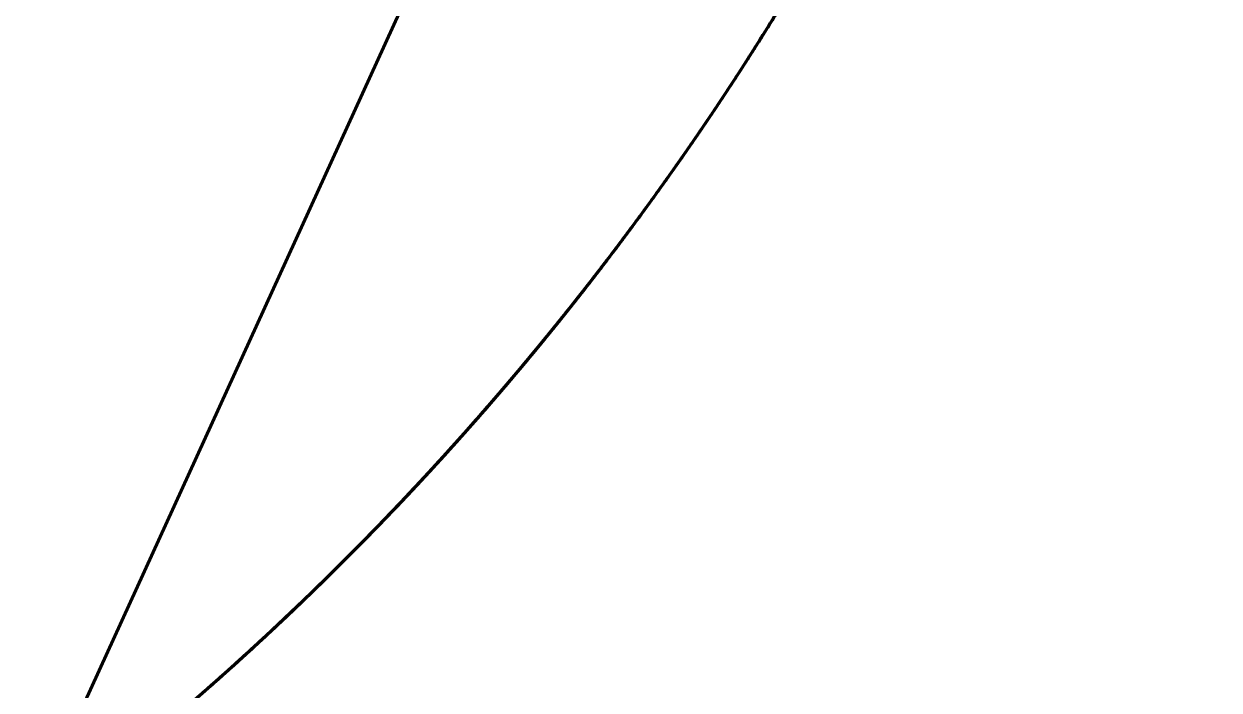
# Model space of a CAD drawing. Header units: millimetres. Extents: x 0 to 840, y 0 to 594.
# Drawn here: x 143.337 to 146.765, y 103.034 to 104.946 of the extents above; entities that cross this region are included whole.
import ezdxf

# ---------------------------------------------------------------- set-up
doc = ezdxf.new("R2010")
doc.units = ezdxf.units.MM
doc.linetypes.add('K5LT_BASIC', pattern=[0])
doc.layers.add('Системный слой', color=7, linetype='Continuous')

msp = doc.modelspace()

# ---------------------------------------------------------------- linework, layer by layer
at = {"layer": 'Системный слой', "color": 5, "linetype": 'K5LT_BASIC', "lineweight": 60, "true_color": 0x0000ff}
for p, q in [((143.37543, 102.70265), (146.69476, 109.98153)), ((145.42507, 104.86465), (145.43621, 104.88222)), ((145.34099, 104.73509), (145.34749, 104.74492)), ((145.21594, 104.55138), (145.2297, 104.5711)), ((145.04365, 104.31399), (145.05553, 104.32982)), ((144.84112, 104.05526), (144.87104, 104.09222)), ((144.84112, 104.05526), (144.86868, 104.08929)), ((144.69367, 103.87908), (144.71661, 103.90586)), ((144.61816, 103.79246), (144.63373, 103.81012)), ((144.21987, 103.37139), (144.23172, 103.38312)), ((143.93228, 103.10014), (143.95012, 103.11625))]:
    msp.add_line(p, q, dxfattribs=at)
for points, knots in [([(140.34278, 101.17395), (140.51167, 101.21743), (140.93558, 101.3405), (141.59892, 101.59017), (142.31917, 101.94127), (143.00344, 102.35817), (143.64574, 102.8372), (144.24046, 103.37418), (144.78237, 103.9644), (145.26675, 104.60269), (145.68933, 105.28346), (146.04643, 106.00075), (146.33492, 106.74828), (146.55227, 107.51951), (146.69657, 108.30768), (146.76657, 109.10588), (146.76165, 109.90713), (146.68185, 110.70442), (146.52787, 111.49075), (146.30107, 112.25925), (146.06477, 112.84983), (145.90599, 113.18254), (145.86051, 113.27363)], [0.989074842, 0.989074842, 0.989074842, 0.989074842, 0.989178867, 0.9893380013, 0.9894971356, 0.9896562699, 0.9898154042, 0.9899745385, 0.9901336728, 0.9902928071, 0.9904519414, 0.9906110757, 0.9907702101, 0.9909293444, 0.9910884787, 0.991247613, 0.9914067473, 0.9915658816, 0.9917250159, 0.9918841502, 0.9920432845, 0.9921040088, 0.9921040088, 0.9921040088, 0.9921040088]), ([(142.98014, 102.35755), (143.03821, 102.39657), (143.3154, 102.58783), (143.79159, 102.95974), (144.37421, 103.50981), (144.90286, 104.11194), (145.37292, 104.76084), (145.78026, 105.45085), (146.12131, 106.1759), (146.35857, 106.83391), (146.47393, 107.25031), (146.51339, 107.41064)], [0.9682905469, 0.9682905469, 0.9682905469, 0.9682905469, 0.9683322724, 0.9684914067, 0.9686505411, 0.9688096754, 0.9689688097, 0.969127944, 0.9692870783, 0.9694462126, 0.969544695, 0.969544695, 0.969544695, 0.969544695]), ([(145.46296, 104.92476), (145.50287, 104.98866), (145.68028, 105.28124), (145.9645, 105.82052), (146.22834, 106.45978), (146.36057, 106.86282), (146.40545, 107.01349)], [0.56313138499, 0.56313138499, 0.56313138499, 0.56313138499, 0.56317632081, 0.56333545512, 0.56349458943, 0.56358836231, 0.56358836231, 0.56358836231, 0.56358836231]), ([(144.91537, 104.14776), (144.94732, 104.18812), (145.14258, 104.43946), (145.47555, 104.92132), (145.7734, 105.45252), (145.92232, 105.75993), (145.95403, 105.82763)], [0.94745497711, 0.94745497711, 0.94745497711, 0.94745497711, 0.94748567791, 0.94764481222, 0.94780394653, 0.94784853434, 0.94784853434, 0.94784853434, 0.94784853434]), ([(145.29676, 104.66893), (145.38986, 104.80679), (145.52417, 105.01875), (145.64898, 105.23634), (145.68992, 105.31023)], [0.92622159481, 0.92622159481, 0.92622159481, 0.92622159481, 0.92632081477, 0.92637119959, 0.92637119959, 0.92637119959, 0.92637119959]), ([(145.40348, 104.83089), (145.44133, 104.88977), (145.51841, 105.01298), (145.59232, 105.13813), (145.62977, 105.2035)], [0.936941064634, 0.936941064634, 0.936941064634, 0.936941064634, 0.936982813495, 0.937027749268, 0.937027749268, 0.937027749268, 0.937027749268]), ([(145.44394, 104.89444), (145.46084, 104.92126), (145.52297, 105.02104), (145.58304, 105.1221), (145.62579, 105.19655)], [0.851508780355, 0.851508780355, 0.851508780355, 0.851508780355, 0.85152768937, 0.851578893102, 0.851578893102, 0.851578893102, 0.851578893102]), ([(145.4587, 104.91795), (145.49726, 104.97955), (145.55012, 105.06645), (145.60141, 105.15427), (145.61592, 105.17941)], [0.744705222439, 0.744705222439, 0.744705222439, 0.744705222439, 0.744748567791, 0.744765882725, 0.744765882725, 0.744765882725, 0.744765882725]), ([(144.24606, 103.39737), (144.30863, 103.45972), (144.55632, 103.71429), (144.96187, 104.1867), (145.33457, 104.71344), (145.53189, 105.03564), (145.58798, 105.13137)], [0.95793585171, 0.95793585171, 0.95793585171, 0.95793585171, 0.95798854233, 0.95814767664, 0.95830681095, 0.95837299204, 0.95837299204, 0.95837299204, 0.95837299204]), ([(145.04572, 104.31674), (145.17687, 104.49122), (145.35405, 104.74674), (145.51693, 105.01138), (145.5641, 105.09088)], [0.32800475232, 0.32800475232, 0.32800475232, 0.32800475232, 0.32813494589, 0.3281900799, 0.3281900799, 0.3281900799, 0.3281900799]), ([(145.34749, 104.74492), (145.3729, 104.78343), (145.44973, 104.90194), (145.52361, 105.02233), (145.572, 105.10421)], [0.776707050126, 0.776707050126, 0.776707050126, 0.776707050126, 0.776734563972, 0.776791291425, 0.776791291425, 0.776791291425, 0.776791291425]), ([(145.43873, 104.8862), (145.45607, 104.91364), (145.50258, 104.98816), (145.54794, 105.0634), (145.57607, 105.11111)], [0.40290871207, 0.40290871207, 0.40290871207, 0.40290871207, 0.402928071292, 0.402961109236, 0.402961109236, 0.402961109236, 0.402961109236]), ([(142.3202, 101.95609), (142.34566, 101.97004), (142.60436, 102.11353), (143.08207, 102.41192), (143.71901, 102.89806), (144.30771, 103.44162), (144.84303, 104.03783), (145.23454, 104.56585), (145.44483, 104.89419), (145.50892, 104.99919)], [0.97881781994, 0.97881781994, 0.97881781994, 0.97881781994, 0.97883513686, 0.97899427116, 0.97915340547, 0.97931253978, 0.97947167409, 0.9796308084, 0.97970418509, 0.97970418509, 0.97970418509, 0.97970418509]), ([(144.91015, 104.14117), (144.92927, 104.16527), (145.11291, 104.39941), (145.31388, 104.68519), (145.48213, 104.9553), (145.50892, 104.99919)], [0.1463852157, 0.1463852157, 0.1463852157, 0.1463852157, 0.14640356461, 0.14656269892, 0.14659337068, 0.14659337068, 0.14659337068, 0.14659337068]), ([(144.91015, 104.14117), (145.01293, 104.27077), (145.22185, 104.55049), (145.41327, 104.84251), (145.50892, 104.99919)], [0.37068428113, 0.37068428113, 0.37068428113, 0.37068428113, 0.3707829408, 0.37089243608, 0.37089243608, 0.37089243608, 0.37089243608]), ([(144.91015, 104.14117), (145.0769, 104.35143), (145.28087, 104.63507), (145.46691, 104.93037), (145.50892, 104.99919)], [0.60566425442, 0.60566425442, 0.60566425442, 0.60566425442, 0.60582431572, 0.6058724094, 0.6058724094, 0.6058724094, 0.6058724094]), ([(144.96433, 104.21021), (144.97662, 104.22603), (145.15174, 104.4532), (145.33416, 104.71621), (145.49178, 104.97111), (145.50892, 104.99919)], [0.05027449352, 0.05027449352, 0.05027449352, 0.05027449352, 0.05028644176, 0.05044557607, 0.05046519978, 0.05046519978, 0.05046519978, 0.05046519978]), ([(145.04847, 104.3204), (145.08814, 104.37324), (145.24983, 104.59387), (145.40084, 104.82214), (145.50892, 104.99919)], [0.64843289884, 0.64843289884, 0.64843289884, 0.64843289884, 0.64847231063, 0.64859604089, 0.64859604089, 0.64859604089, 0.64859604089]), ([(145.32564, 104.71197), (145.35122, 104.75036), (145.41345, 104.84538), (145.47378, 104.94162), (145.50892, 104.99919)], [0.691251926004, 0.691251926004, 0.691251926004, 0.691251926004, 0.691279439847, 0.691319672417, 0.691319672417, 0.691319672417, 0.691319672417]), ([(144.81608, 104.02466), (144.94784, 104.18495), (145.18109, 104.49074), (145.39316, 104.8115), (145.48607, 104.96198)], [0.10363181043, 0.10363181043, 0.10363181043, 0.10363181043, 0.1037555697, 0.10386105718, 0.10386105718, 0.10386105718, 0.10386105718]), ([(144.91015, 104.14117), (144.91776, 104.15076), (145.09068, 104.36976), (145.2848, 104.64201), (145.45652, 104.91413), (145.48541, 104.9609)], [0.2425133866, 0.2425133866, 0.2425133866, 0.2425133866, 0.24252068746, 0.24267982177, 0.2427126063, 0.2427126063, 0.2427126063, 0.2427126063]), ([(145.25221, 104.60361), (145.29424, 104.66462), (145.36977, 104.77738), (145.4426, 104.89191), (145.4751, 104.94426)], [0.157180505407, 0.157180505407, 0.157180505407, 0.157180505407, 0.157224697645, 0.157261452903, 0.157261452903, 0.157261452903, 0.157261452903]), ([(145.34099, 104.73509), (145.3643, 104.7703), (145.41524, 104.84851), (145.46489, 104.92756), (145.49169, 104.97109)], [0.50968200899, 0.50968200899, 0.50968200899, 0.50968200899, 0.509707192871, 0.509737682915, 0.509737682915, 0.509737682915, 0.509737682915]), ([(144.7984, 104.00323), (144.92477, 104.15595), (145.1595, 104.46058), (145.37314, 104.78032), (145.47144, 104.93837)], [0.1997544573, 0.1997544573, 0.1997544573, 0.1997544573, 0.19987269255, 0.19998370406, 0.19998370406, 0.19998370406, 0.19998370406]), ([(144.91015, 104.14117), (145.00143, 104.25626), (145.18974, 104.50669), (145.36402, 104.76712), (145.45247, 104.90801)], [0.46681245202, 0.46681245202, 0.46681245202, 0.46681245202, 0.46690006365, 0.46699928422, 0.46699928422, 0.46699928422, 0.46699928422]), ([(145.20365, 104.53387), (145.25644, 104.60889), (145.33676, 104.72703), (145.41408, 104.84714), (145.44137, 104.89036)], [0.520314478305, 0.520314478305, 0.520314478305, 0.520314478305, 0.520369191598, 0.520399678454, 0.520399678454, 0.520399678454, 0.520399678454]), ([(145.28616, 104.65327), (145.3223, 104.70653), (145.37853, 104.79145), (145.43324, 104.87736), (145.45316, 104.9091)], [0.872813294544, 0.872813294544, 0.872813294544, 0.872813294544, 0.872851686824, 0.872874039962, 0.872874039962, 0.872874039962, 0.872874039962]), ([(145.28616, 104.65327), (145.3135, 104.69356), (145.36538, 104.77144), (145.41597, 104.85017), (145.43994, 104.88811)], [0.338767900687, 0.338767900687, 0.338767900687, 0.338767900687, 0.338796944622, 0.338823714575, 0.338823714575, 0.338823714575, 0.338823714575]), ([(144.98932, 104.24255), (145.02058, 104.28321), (145.17239, 104.48437), (145.31523, 104.69216), (145.42304, 104.86146)], [0.12504897344, 0.12504897344, 0.12504897344, 0.12504897344, 0.12507956716, 0.12519928171, 0.12519928171, 0.12519928171, 0.12519928171]), ([(145.25983, 104.61469), (145.27967, 104.64359), (145.3312, 104.71965), (145.3815, 104.79653), (145.41213, 104.84438)], [0.798037653139, 0.798037653139, 0.798037653139, 0.798037653139, 0.798058561426, 0.798092449182, 0.798092449182, 0.798092449182, 0.798092449182]), ([(145.207, 104.53862), (145.23282, 104.57537), (145.29743, 104.66888), (145.36016, 104.76367), (145.39741, 104.82146)], [0.445549278867, 0.445549278867, 0.445549278867, 0.445549278867, 0.4455760662, 0.445617072707, 0.445617072707, 0.445617072707, 0.445617072707]), ([(145.22512, 104.56452), (145.2462, 104.59476), (145.30675, 104.68282), (145.36563, 104.77201), (145.40348, 104.83089)], [0.894153694568, 0.894153694568, 0.894153694568, 0.894153694568, 0.894175684278, 0.894217433145, 0.894217433145, 0.894217433145, 0.894217433145]), ([(144.91015, 104.14117), (145.02599, 104.28724), (145.18661, 104.50395), (145.33673, 104.72792), (145.38202, 104.79768)], [0.72315424108, 0.72315424108, 0.72315424108, 0.72315424108, 0.72326543603, 0.72331504611, 0.72331504611, 0.72331504611, 0.72331504611]), ([(144.91015, 104.14117), (145.01448, 104.27272), (145.17024, 104.48146), (145.31626, 104.69704), (145.36685, 104.7744)], [0.81928241197, 0.81928241197, 0.81928241197, 0.81928241197, 0.81938255888, 0.81943769292, 0.81943769292, 0.81943769292, 0.81943769292]), ([(144.93522, 104.17293), (145.06162, 104.33387), (145.20796, 104.53463), (145.34533, 104.74144), (145.36919, 104.77797)], [0.71248137773, 0.71248137773, 0.71248137773, 0.71248137773, 0.7126034373, 0.71262946231, 0.71262946231, 0.71262946231, 0.71262946231]), ([(144.98932, 104.24255), (145.02688, 104.2914), (145.16313, 104.47263), (145.29211, 104.65921), (145.38202, 104.79768)], [0.84066980121, 0.84066980121, 0.84066980121, 0.84066980121, 0.84070655633, 0.84080503269, 0.84080503269, 0.84080503269, 0.84080503269]), ([(145.02105, 104.28409), (145.03658, 104.30453), (145.16238, 104.47181), (145.28202, 104.64367), (145.38202, 104.79768)], [0.93680836522, 0.93680836522, 0.93680836522, 0.93680836522, 0.93682367919, 0.93693320364, 0.93693320364, 0.93693320364, 0.93693320364]), ([(145.09121, 104.37783), (145.13827, 104.4416), (145.22521, 104.56294), (145.30894, 104.6865), (145.34749, 104.74492)], [0.456190790466, 0.456190790466, 0.456190790466, 0.456190790466, 0.456238064927, 0.456279813795, 0.456279813795, 0.456279813795, 0.456279813795]), ([(144.91015, 104.14117), (144.94897, 104.19011), (145.09898, 104.38357), (145.2406, 104.58339), (145.34122, 104.73544)], [0.13570430782, 0.13570430782, 0.13570430782, 0.13570430782, 0.13574156588, 0.13585031685, 0.13585031685, 0.13585031685, 0.13585031685]), ([(144.91015, 104.14117), (145.04746, 104.31431), (145.19106, 104.51053), (145.32605, 104.71254), (145.3382, 104.73087)], [0.08229976845, 0.08229976845, 0.08229976845, 0.08229976845, 0.08243157225, 0.08244468817, 0.08244468817, 0.08244468817, 0.08244468817]), ([(145.20548, 104.53647), (145.21973, 104.55673), (145.26484, 104.62149), (145.30905, 104.68688), (145.33896, 104.73202)], [0.093078795419, 0.093078795419, 0.093078795419, 0.093078795419, 0.093093570974, 0.093125870377, 0.093125870377, 0.093125870377, 0.093125870377]), ([(145.12846, 104.4287), (145.16416, 104.47784), (145.2278, 104.56744), (145.28971, 104.65825), (145.31705, 104.69911)], [0.904801458171, 0.904801458171, 0.904801458171, 0.904801458171, 0.904837683004, 0.904867007066, 0.904867007066, 0.904867007066, 0.904867007066]), ([(143.93228, 103.10014), (144.00097, 103.16199), (144.26403, 103.40669), (144.69511, 103.8616), (145.05329, 104.31847), (145.23265, 104.57512), (145.25887, 104.61329)], [0.91512627913, 0.91512627913, 0.91512627913, 0.91512627913, 0.91518141311, 0.91534054742, 0.91549968173, 0.91552730188, 0.91552730188, 0.91552730188, 0.91552730188]), ([(144.83098, 104.04284), (144.96726, 104.20956), (145.11346, 104.40288), (145.25123, 104.60211), (145.26641, 104.6243)], [0.63768187843, 0.63768187843, 0.63768187843, 0.63768187843, 0.6378103119, 0.63782634992, 0.63782634992, 0.63782634992, 0.63782634992]), ([(144.91015, 104.14117), (144.92108, 104.15495), (145.04551, 104.31284), (145.16435, 104.47511), (145.26793, 104.62651)], [0.06093795268, 0.06093795268, 0.06093795268, 0.06093795268, 0.06094844048, 0.06105785852, 0.06105785852, 0.06105785852, 0.06105785852]), ([(144.96907, 104.21632), (145.02166, 104.28417), (145.11773, 104.41206), (145.21018, 104.54259), (145.25221, 104.60361)], [0.926110477023, 0.926110477023, 0.926110477023, 0.926110477023, 0.926161680458, 0.926205872583, 0.926205872583, 0.926205872583, 0.926205872583]), ([(145.01981, 104.28245), (145.05019, 104.32245), (145.1342, 104.43509), (145.21541, 104.54979), (145.26641, 104.6243)], [0.659104352141, 0.659104352141, 0.659104352141, 0.659104352141, 0.659134309357, 0.659188165677, 0.659188165677, 0.659188165677, 0.659188165677]), ([(145.04622, 104.31741), (145.07725, 104.3587), (145.15252, 104.46076), (145.22549, 104.56448), (145.26793, 104.62651)], [0.114386761323, 0.114386761323, 0.114386761323, 0.114386761323, 0.114417568428, 0.114462397973, 0.114462397973, 0.114462397973, 0.114462397973]), ([(145.03658, 104.3046), (145.06447, 104.34157), (145.13694, 104.43927), (145.20732, 104.5385), (145.25008, 104.60053)], [0.4775344422, 0.4775344422, 0.4775344422, 0.4775344422, 0.477562062381, 0.477606998231, 0.477606998231, 0.477606998231, 0.477606998231]), ([(144.91015, 104.14117), (144.95871, 104.20239), (145.06211, 104.3365), (145.16148, 104.47363), (145.2138, 104.54832)], [0.66974970168, 0.66974970168, 0.66974970168, 0.66974970168, 0.66979630808, 0.66985069843, 0.66985069843, 0.66985069843, 0.66985069843]), ([(144.91015, 104.14117), (144.95052, 104.19207), (145.05182, 104.32284), (145.1493, 104.4565), (145.20705, 104.53869)], [0.584302438658, 0.584302438658, 0.584302438658, 0.584302438658, 0.584341183959, 0.584401098306, 0.584401098306, 0.584401098306, 0.584401098306]), ([(144.91015, 104.14117), (144.96535, 104.21077), (145.05722, 104.33039), (145.14588, 104.45239), (145.18178, 104.50292)], [0.306598833854, 0.306598833854, 0.306598833854, 0.306598833854, 0.306651814131, 0.306688786033, 0.306688786033, 0.306688786033, 0.306688786033]), ([(145.0295, 104.29522), (145.05507, 104.32903), (145.10636, 104.39787), (145.1566, 104.46748), (145.18177, 104.50291)], [0.2105094082, 0.2105094082, 0.2105094082, 0.2105094082, 0.21053469128, 0.21056061175, 0.21056061175, 0.21056061175, 0.21056061175]), ([(143.95912, 103.12441), (144.15943, 103.30632), (144.5401, 103.68649), (144.92796, 104.15474), (145.12711, 104.42636), (145.16779, 104.4833)], [0.85104802655, 0.85104802655, 0.85104802655, 0.85104802655, 0.85120942075, 0.85136855506, 0.85141029627, 0.85141029627, 0.85141029627, 0.85141029627]), ([(144.85602, 104.07362), (144.88345, 104.1075), (144.99211, 104.24381), (145.09657, 104.38341), (145.17247, 104.48985)], [0.69109430649, 0.69109430649, 0.69109430649, 0.69109430649, 0.69112030554, 0.69119827942, 0.69119827942, 0.69119827942, 0.69119827942]), ([(144.91015, 104.14117), (144.94233, 104.18174), (145.03149, 104.29628), (145.11771, 104.41307), (145.17193, 104.48908)], [0.498855175642, 0.498855175642, 0.498855175642, 0.498855175642, 0.498886059835, 0.498941750679, 0.498941750679, 0.498941750679, 0.498941750679]), ([(144.91015, 104.14117), (144.93901, 104.17755), (145.02442, 104.28706), (145.10713, 104.39863), (145.16098, 104.47377)], [0.680430609554, 0.680430609554, 0.680430609554, 0.680430609554, 0.680458306811, 0.680513440813, 0.680513440813, 0.680513440813, 0.680513440813]), ([(144.96448, 104.2104), (144.99616, 104.2512), (145.06827, 104.34583), (145.1384, 104.44196), (145.17743, 104.49681)], [0.039593632205, 0.039593632205, 0.039593632205, 0.039593632205, 0.03962444303, 0.03966459842, 0.03966459842, 0.03966459842, 0.03966459842]), ([(145.01269, 104.27309), (145.04075, 104.30993), (145.08971, 104.37529), (145.13771, 104.44134), (145.15832, 104.47006)], [0.392079316749, 0.392079316749, 0.392079316749, 0.392079316749, 0.392106938256, 0.392128021416, 0.392128021416, 0.392128021416, 0.392128021416]), ([(145.04141, 104.311), (145.07087, 104.35013), (145.11463, 104.4093), (145.15763, 104.46904), (145.17193, 104.48908)], [0.29596060178, 0.29596060178, 0.29596060178, 0.29596060178, 0.295989815404, 0.296004501011, 0.296004501011, 0.296004501011, 0.296004501011]), ([(144.3357, 103.48803), (144.39353, 103.5474), (144.63389, 103.80143), (144.89744, 104.11663), (145.09277, 104.37957), (145.12846, 104.4287)], [0.76570485872, 0.76570485872, 0.76570485872, 0.76570485872, 0.76575429663, 0.76591343094, 0.76594965579, 0.76594965579, 0.76594965579, 0.76594965579]), ([(144.7218, 103.91196), (144.804, 104.00852), (144.9424, 104.17863), (145.07413, 104.35392), (145.12846, 104.4287)], [0.77649979302, 0.77649979302, 0.77649979302, 0.77649979302, 0.77657542966, 0.77663056366, 0.77663056366, 0.77663056366, 0.77663056366]), ([(144.95464, 104.19775), (144.96362, 104.20927), (145.01546, 104.27613), (145.0663, 104.34376), (145.10768, 104.40022)], [0.413422222487, 0.413422222487, 0.413422222487, 0.413422222487, 0.41343093571, 0.413472684577, 0.413472684577, 0.413472684577, 0.413472684577]), ([(143.95912, 103.12441), (144.08903, 103.24238), (144.40729, 103.54979), (144.73523, 103.91985), (144.93281, 104.1696), (144.96448, 104.2104)], [0.88309075019, 0.88309075019, 0.88309075019, 0.88309075019, 0.88319541693, 0.88335455124, 0.88338535452, 0.88338535452, 0.88338535452, 0.88338535452]), ([(144.77397, 103.97384), (144.82609, 104.03625), (144.89273, 104.11841), (144.95784, 104.20179), (144.97282, 104.22115)], [0.872644055325, 0.872644055325, 0.872644055325, 0.872644055325, 0.872692552514, 0.872707152634, 0.872707152634, 0.872707152634, 0.872707152634]), ([(143.6716, 102.87476), (143.78233, 102.96667), (144.09175, 103.23694), (144.50853, 103.6576), (144.79779, 103.9995), (144.91015, 104.14117)], [0.9364195769, 0.9364195769, 0.9364195769, 0.9364195769, 0.93650541057, 0.93666454488, 0.93677239861, 0.93677239861, 0.93677239861, 0.93677239861]), ([(143.95912, 103.12441), (144.09509, 103.24789), (144.41881, 103.56147), (144.72628, 103.91044), (144.90138, 104.13011), (144.91015, 104.14117)], [0.07134175153, 0.07134175153, 0.07134175153, 0.07134175153, 0.0714513049, 0.07161043921, 0.07161886057, 0.07161886057, 0.07161886057, 0.07161886057]), ([(143.95912, 103.12441), (143.99515, 103.15713), (144.22688, 103.3712), (144.55053, 103.70522), (144.81749, 104.02433), (144.91015, 104.14117)], [0.92581438168, 0.92581438168, 0.92581438168, 0.92581438168, 0.92584341184, 0.92600254615, 0.92609149073, 0.92609149073, 0.92609149073, 0.92609149073]), ([(143.95912, 103.12441), (144.14572, 103.29386), (144.47226, 103.61787), (144.77154, 103.96701), (144.90076, 104.12935)], [0.94717619745, 0.94717619745, 0.94717619745, 0.94717619745, 0.9473265436, 0.94745030456, 0.94745030456, 0.94745030456, 0.94745030456]), ([(144.16989, 103.32242), (144.31013, 103.45871), (144.56478, 103.72375), (144.80179, 104.00461), (144.90857, 104.13917)], [0.12480379104, 0.12480379104, 0.12480379104, 0.12480379104, 0.12492043285, 0.12502289296, 0.12502289296, 0.12502289296, 0.12502289296]), ([(144.22925, 103.38066), (144.35023, 103.50055), (144.58492, 103.74742), (144.80443, 104.00787), (144.91015, 104.14117)], [0.57341845596, 0.57341845596, 0.57341845596, 0.57341845596, 0.57352005092, 0.57362153078, 0.57362153078, 0.57362153078, 0.57362153078]), ([(144.23172, 103.38312), (144.30125, 103.45207), (144.53807, 103.69514), (144.76017, 103.95205), (144.91015, 104.14117)], [0.32775826814, 0.32775826814, 0.32775826814, 0.32775826814, 0.32781667728, 0.32796064961, 0.32796064961, 0.32796064961, 0.32796064961]), ([(144.24606, 103.39737), (144.37247, 103.52333), (144.6007, 103.76544), (144.81439, 104.02043), (144.91015, 104.14117)], [0.02869686642, 0.02869686642, 0.02869686642, 0.02869686642, 0.02880330999, 0.02889522905, 0.02889522905, 0.02889522905, 0.02889522905]), ([(144.29387, 103.44539), (144.31604, 103.46784), (144.52454, 103.68125), (144.72948, 103.91427), (144.90293, 104.13206), (144.91015, 104.14117)], [0.5200321012, 0.5200321012, 0.5200321012, 0.5200321012, 0.52005092298, 0.52021005729, 0.52021699141, 0.52021699141, 0.52021699141, 0.52021699141]), ([(144.42831, 103.58461), (144.57245, 103.73729), (144.73438, 103.92199), (144.8881, 104.11336), (144.91015, 104.14117)], [0.79777418579, 0.79777418579, 0.79777418579, 0.79777418579, 0.79789942712, 0.79792059622, 0.79792059622, 0.79792059622, 0.79792059622]), ([(144.48521, 103.64547), (144.54438, 103.70938), (144.68983, 103.87138), (144.829, 104.03885), (144.91015, 104.14117)], [0.82983347611, 0.82983347611, 0.82983347611, 0.82983347611, 0.8298854233, 0.82996331984, 0.82996331984, 0.82996331984, 0.82996331984]), ([(144.61818, 103.79248), (144.66724, 103.848), (144.76616, 103.96292), (144.86198, 104.08043), (144.91015, 104.14117)], [0.09289024444, 0.09289024444, 0.09289024444, 0.09289024444, 0.092934436665, 0.092980676328, 0.092980676328, 0.092980676328, 0.092980676328]), ([(144.64148, 103.81896), (144.69806, 103.88352), (144.78444, 103.98514), (144.8684, 104.08873), (144.89801, 104.12589)], [0.893965347962, 0.893965347962, 0.893965347962, 0.893965347962, 0.894016549968, 0.894044885336, 0.894044885336, 0.894044885336, 0.894044885336]), ([(144.67027, 103.85198), (144.72045, 103.90984), (144.79879, 104.00266), (144.87514, 104.09713), (144.90307, 104.13225)], [0.712398623583, 0.712398623583, 0.712398623583, 0.712398623583, 0.712444302992, 0.71247106814, 0.71247106814, 0.71247106814, 0.71247106814]), ([(144.67831, 103.86127), (144.73622, 103.92822), (144.81404, 104.0211), (144.88987, 104.1156), (144.91015, 104.14117)], [0.167674765147, 0.167674765147, 0.167674765147, 0.167674765147, 0.167727562063, 0.167747031466, 0.167747031466, 0.167747031466, 0.167747031466]), ([(144.74771, 103.94253), (144.78686, 103.98897), (144.8413, 104.05495), (144.89474, 104.12174), (144.91015, 104.14117)], [0.43471870833, 0.43471870833, 0.43471870833, 0.43471870833, 0.434754933164, 0.434769728394, 0.434769728394, 0.434769728394, 0.434769728394]), ([(144.77397, 103.97384), (144.79572, 103.99988), (144.84149, 104.05536), (144.88655, 104.11141), (144.91015, 104.14117)], [0.349279569346, 0.349279569346, 0.349279569346, 0.349279569346, 0.349299809039, 0.349322465379, 0.349322465379, 0.349322465379, 0.349322465379]), ([(144.80883, 104.01586), (144.82383, 104.03404), (144.85782, 104.07564), (144.89142, 104.11755), (144.91015, 104.14117)], [0.616313121665, 0.616313121665, 0.616313121665, 0.616313121665, 0.61632718014, 0.616345162307, 0.616345162307, 0.616345162307, 0.616345162307]), ([(144.22065, 103.37216), (144.32592, 103.47618), (144.54934, 103.70871), (144.75928, 103.95353), (144.86868, 104.08929)], [0.40252152475, 0.40252152475, 0.40252152475, 0.40252152475, 0.40260980267, 0.40271379984, 0.40271379984, 0.40271379984, 0.40271379984]), ([(144.26969, 103.42101), (144.341, 103.49263), (144.555, 103.71529), (144.75673, 103.94933), (144.88652, 104.11151)], [0.68023889391, 0.68023889391, 0.68023889391, 0.68023889391, 0.6802991725, 0.68042306966, 0.68042306966, 0.68042306966, 0.68042306966]), ([(143.95912, 103.12441), (144.03233, 103.19089), (144.29879, 103.44143), (144.59954, 103.76297), (144.81712, 104.02542), (144.86366, 104.08307)], [0.81900530291, 0.81900530291, 0.81900530291, 0.81900530291, 0.81906429026, 0.81922342457, 0.8192676167, 0.8192676167, 0.8192676167, 0.8192676167]), ([(144.13061, 103.28448), (144.25246, 103.4014), (144.50596, 103.65947), (144.74261, 103.93313), (144.86366, 104.08307)], [0.05002657829, 0.05002657829, 0.05002657829, 0.05002657829, 0.05012730745, 0.05024224953, 0.05024224953, 0.05024224953, 0.05024224953]), ([(144.27134, 103.42266), (144.41294, 103.56494), (144.60652, 103.77366), (144.78935, 103.99166), (144.84222, 104.05661)], [0.46662119933, 0.46662119933, 0.46662119933, 0.46662119933, 0.46674092934, 0.46679088616, 0.46679088616, 0.46679088616, 0.46679088616]), ([(144.29093, 103.44242), (144.43481, 103.58793), (144.62355, 103.79304), (144.80194, 104.007), (144.84853, 104.06438)], [0.55207399393, 0.55207399393, 0.55207399393, 0.55207399393, 0.55219605347, 0.55224013944, 0.55224013944, 0.55224013944, 0.55224013944]), ([(144.31043, 103.4622), (144.45109, 103.60539), (144.63821, 103.80978), (144.81507, 104.0229), (144.86295, 104.08219)], [0.37050408395, 0.37050408395, 0.37050408395, 0.37050408395, 0.37062380649, 0.37066926195, 0.37066926195, 0.37066926195, 0.37066926195]), ([(144.52283, 103.68637), (144.58158, 103.75066), (144.69015, 103.87318), (144.79515, 103.99875), (144.84348, 104.05816)], [0.73371635229, 0.73371635229, 0.73371635229, 0.73371635229, 0.733768300446, 0.733813979872, 0.733813979872, 0.733813979872, 0.733813979872]), ([(144.46921, 103.62823), (144.52321, 103.68625), (144.61718, 103.79004), (144.70856, 103.8961), (144.74771, 103.94253)], [0.295783405403, 0.295783405403, 0.295783405403, 0.295783405403, 0.295830681095, 0.295866905946, 0.295866905946, 0.295866905946, 0.295866905946]), ([(144.51201, 103.67455), (144.53885, 103.70382), (144.61866, 103.79205), (144.69662, 103.88194), (144.74771, 103.94253)], [0.39192411432, 0.39192411432, 0.39192411432, 0.39192411432, 0.391947803947, 0.391995076828, 0.391995076828, 0.391995076828, 0.391995076828]), ([(144.16989, 103.32242), (144.22098, 103.37207), (144.4062, 103.55662), (144.58285, 103.74958), (144.70654, 103.89408)], [0.61612555337, 0.61612555337, 0.61612555337, 0.61612555337, 0.61616804583, 0.61628150073, 0.61628150073, 0.61628150073, 0.61628150073]), ([(144.51201, 103.67455), (144.52633, 103.69017), (144.59216, 103.76247), (144.65674, 103.8359), (144.70654, 103.89408)], [0.488052285258, 0.488052285258, 0.488052285258, 0.488052285258, 0.488064926798, 0.488110606225, 0.488110606225, 0.488110606225, 0.488110606225]), ([(143.95912, 103.12441), (144.08718, 103.2407), (144.33147, 103.47645), (144.56128, 103.72631), (144.67027, 103.85198)], [0.43449261935, 0.43449261935, 0.43449261935, 0.43449261935, 0.43459579885, 0.43469501873, 0.43469501873, 0.43469501873, 0.43469501873]), ([(144.20657, 103.35828), (144.30739, 103.45744), (144.46731, 103.62273), (144.62041, 103.79432), (144.67831, 103.86127)], [0.31707033117, 0.31707033117, 0.31707033117, 0.31707033117, 0.31715467855, 0.31720747544, 0.31720747544, 0.31720747544, 0.31720747544]), ([(144.49321, 103.65412), (144.5013, 103.66288), (144.5612, 103.72804), (144.62009, 103.79413), (144.67027, 103.85198)], [0.584174936082, 0.584174936082, 0.584174936082, 0.584174936082, 0.58418204965, 0.584227729076, 0.584227729076, 0.584227729076, 0.584227729076]), ([(143.95912, 103.12441), (144.08138, 103.23544), (144.32315, 103.46812), (144.55083, 103.71463), (144.66256, 103.84311)], [0.16746992242, 0.16746992242, 0.16746992242, 0.16746992242, 0.16756842775, 0.1676699847, 0.1676699847, 0.1676699847, 0.1676699847]), ([(143.6716, 102.87476), (143.73163, 102.92458), (143.99394, 103.14842), (144.30822, 103.45129), (144.54992, 103.71543), (144.61039, 103.78368)], [0.50918326181, 0.50918326181, 0.50918326181, 0.50918326181, 0.50922978994, 0.50938892425, 0.5094433146, 0.5094433146, 0.5094433146, 0.5094433146]), ([(144.11563, 103.27015), (144.17192, 103.3239), (144.35004, 103.49868), (144.52039, 103.68115), (144.63373, 103.81012)], [0.71223874568, 0.71223874568, 0.71223874568, 0.71223874568, 0.71228516868, 0.71238757553, 0.71238757553, 0.71238757553, 0.71238757553]), ([(143.95912, 103.12441), (144.05976, 103.2158), (144.28063, 103.4262), (144.48996, 103.64815), (144.60224, 103.77449)], [0.62674896113, 0.62674896113, 0.62674896113, 0.62674896113, 0.62683004456, 0.62693085792, 0.62693085792, 0.62693085792, 0.62693085792]), ([(143.95912, 103.12441), (144.0384, 103.1964), (144.24981, 103.39576), (144.45086, 103.60571), (144.57341, 103.74222)], [0.00725630425, 0.00725630425, 0.00725630425, 0.00725630425, 0.00732017823, 0.00742959818, 0.00742959818, 0.00742959818, 0.00742959818]), ([(144.00231, 103.1639), (144.12884, 103.2804), (144.31865, 103.46603), (144.49955, 103.66024), (144.56206, 103.72959)], [0.33837608357, 0.33837608357, 0.33837608357, 0.33837608357, 0.338478676, 0.33853436685, 0.33853436685, 0.33853436685, 0.33853436685]), ([(144.27664, 103.42799), (144.32321, 103.47487), (144.41799, 103.57251), (144.51041, 103.67239), (144.55732, 103.72434)], [0.690921759439, 0.690921759439, 0.690921759439, 0.690921759439, 0.690961171229, 0.691002920095, 0.691002920095, 0.691002920095, 0.691002920095]), ([(143.95912, 103.12441), (144.09114, 103.2443), (144.28204, 103.42888), (144.46408, 103.62208), (144.52283, 103.68637)], [0.25291718544, 0.25291718544, 0.25291718544, 0.25291718544, 0.25302355188, 0.25307549783, 0.25307549783, 0.25307549783, 0.25307549783]), ([(144.08387, 103.23998), (144.21059, 103.35974), (144.36525, 103.51513), (144.51375, 103.67628), (144.54384, 103.70944)], [0.59474004809, 0.59474004809, 0.59474004809, 0.59474004809, 0.59484404838, 0.5948707542, 0.5948707542, 0.5948707542, 0.5948707542]), ([(143.95912, 103.12441), (144.07347, 103.22825), (144.24586, 103.39354), (144.41113, 103.56585), (144.46855, 103.62753)], [0.53062079024, 0.53062079024, 0.53062079024, 0.53062079024, 0.53071292171, 0.53076318788, 0.53076318788, 0.53076318788, 0.53076318788]), ([(143.95912, 103.12441), (144.05395, 103.21053), (144.21893, 103.36725), (144.37751, 103.53042), (144.44552, 103.60289)], [0.3597262642, 0.3597262642, 0.3597262642, 0.3597262642, 0.35980267346, 0.35986195616, 0.35986195616, 0.35986195616, 0.35986195616]), ([(143.95912, 103.12441), (144.04815, 103.20526), (144.20659, 103.35535), (144.35915, 103.51139), (144.42639, 103.58258)], [0.09270356727, 0.09270356727, 0.09270356727, 0.09270356727, 0.09277530236, 0.09283371128, 0.09283371128, 0.09283371128, 0.09283371128]), ([(144.27134, 103.42266), (144.31796, 103.46951), (144.37409, 103.52723), (144.4294, 103.58574), (144.43929, 103.59625)], [0.242322133892, 0.242322133892, 0.242322133892, 0.242322133892, 0.242361553151, 0.242370158217, 0.242370158217, 0.242370158217, 0.242370158217]), ([(144.3357, 103.48803), (144.35849, 103.51143), (144.39523, 103.54958), (144.43162, 103.58808), (144.44552, 103.60289)], [0.872513937491, 0.872513937491, 0.872513937491, 0.872513937491, 0.872533418205, 0.872545534262, 0.872545534262, 0.872545534262, 0.872545534262]), ([(144.26282, 103.41412), (144.27863, 103.42996), (144.32696, 103.47876), (144.3747, 103.52815), (144.40661, 103.5617)], [0.797726945554, 0.797726945554, 0.797726945554, 0.797726945554, 0.797740292807, 0.79776791283, 0.79776791283, 0.79776791283, 0.79776791283]), ([(144.07217, 103.22895), (144.12989, 103.28329), (144.23433, 103.38439), (144.33615, 103.48813), (144.38188, 103.53582)], [0.808355009956, 0.808355009956, 0.808355009956, 0.808355009956, 0.808402291534, 0.808441703299, 0.808441703299, 0.808441703299, 0.808441703299]), ([(143.93802, 103.10531), (143.98517, 103.14784), (144.04841, 103.20618), (144.11075, 103.26545), (144.12701, 103.28104)], [0.744233290134, 0.744233290134, 0.744233290134, 0.744233290134, 0.744271164863, 0.74428460067, 0.74428460067, 0.74428460067, 0.74428460067]), ([(143.95912, 103.12441), (143.98355, 103.14659), (144.02845, 103.18784), (144.0729, 103.22957), (144.09321, 103.24882)], [0.391768987825, 0.391768987825, 0.391768987825, 0.391768987825, 0.391788669637, 0.391805354972, 0.391805354972, 0.391805354972, 0.391805354972]), ([(143.65019, 102.85705), (143.74803, 102.93772), (143.88509, 103.05593), (144.01829, 103.17842), (144.0578, 103.21544)], [0.76551952569, 0.76551952569, 0.76551952569, 0.76551952569, 0.76559516232, 0.76562745661, 0.76562745661, 0.76562745661, 0.76562745661]), ([(143.66872, 102.87237), (143.71958, 102.91455), (143.85143, 103.02648), (143.97983, 103.14237), (144.0578, 103.21544)], [0.42373525403, 0.42373525403, 0.42373525403, 0.42373525403, 0.42377466582, 0.42383840453, 0.42383840453, 0.42383840453, 0.42383840453]), ([(143.6716, 102.87476), (143.72752, 102.92117), (143.85823, 103.0325), (143.98554, 103.14773), (144.0578, 103.21544)], [0.69075869572, 0.69075869572, 0.69075869572, 0.69075869572, 0.69080203692, 0.69086110146, 0.69086110146, 0.69086110146, 0.69086110146]), ([(143.6716, 102.87476), (143.73355, 102.92617), (143.86411, 103.03769), (143.99126, 103.15309), (144.0578, 103.21544)], [0.95778139265, 0.95778139265, 0.95778139265, 0.95778139265, 0.95782940802, 0.95788379839, 0.95788379839, 0.95788379839, 0.95788379839]), ([(143.80167, 102.98492), (143.82767, 103.00739), (143.91025, 103.07962), (143.99142, 103.15344), (144.04648, 103.20486)], [0.594664413823, 0.594664413823, 0.594664413823, 0.594664413823, 0.594684914068, 0.594729849922, 0.594729849922, 0.594729849922, 0.594729849922]), ([(143.84961, 103.02666), (143.86541, 103.04052), (143.93561, 103.10256), (144.00478, 103.16575), (144.0578, 103.21544)], [0.861699750011, 0.861699750011, 0.861699750011, 0.861699750011, 0.861712285169, 0.861755627501, 0.861755627501, 0.861755627501, 0.861755627501]), ([(143.86446, 103.03972), (143.88731, 103.05985), (143.95233, 103.11779), (144.01647, 103.17671), (144.0578, 103.21544)], [0.31697737866, 0.31697737866, 0.31697737866, 0.31697737866, 0.31699554424, 0.317029325766, 0.317029325766, 0.317029325766, 0.317029325766]), ([(143.87153, 103.04596), (143.90188, 103.07277), (143.9644, 103.12879), (144.02609, 103.18573), (144.0578, 103.21544)], [0.402426518244, 0.402426518244, 0.402426518244, 0.402426518244, 0.402450668364, 0.402476588782, 0.402476588782, 0.402476588782, 0.402476588782]), ([(143.87327, 103.0475), (143.88915, 103.06153), (143.95127, 103.11684), (144.01257, 103.17306), (144.0578, 103.21544)], [0.498555150283, 0.498555150283, 0.498555150283, 0.498555150283, 0.498567791216, 0.498604759678, 0.498604759678, 0.498604759678, 0.498604759678]), ([(143.92076, 103.08978), (143.95231, 103.11809), (143.99813, 103.15982), (144.0435, 103.20205), (144.0578, 103.21544)], [0.124736015471, 0.124736015471, 0.124736015471, 0.124736015471, 0.124761298536, 0.124772983972, 0.124772983972, 0.124772983972, 0.124772983972]), ([(143.93823, 103.1055), (143.95199, 103.11791), (143.99207, 103.15431), (144.03181, 103.19108), (144.0578, 103.21544)], [0.669466991387, 0.669466991387, 0.669466991387, 0.669466991387, 0.669478039465, 0.66949928571, 0.66949928571, 0.66949928571, 0.66949928571]), ([(143.95912, 103.12441), (143.96799, 103.13246), (144.00106, 103.16262), (144.03389, 103.19303), (144.0578, 103.21544)], [0.039299027882, 0.039299027882, 0.039299027882, 0.039299027882, 0.039306174412, 0.039325720957, 0.039325720957, 0.039325720957, 0.039325720957]), ([(143.95912, 103.12441), (143.97379, 103.13773), (144.00682, 103.16793), (144.0396, 103.19839), (144.0578, 103.21544)], [0.30632172481, 0.30632172481, 0.30632172481, 0.30632172481, 0.306333545513, 0.306348417884, 0.306348417884, 0.306348417884, 0.306348417884]), ([(143.95912, 103.12441), (143.96984, 103.13414), (144.00289, 103.16431), (144.03571, 103.19474), (144.0578, 103.21544)], [0.487897158723, 0.487897158723, 0.487897158723, 0.487897158723, 0.487905792489, 0.487923851797, 0.487923851797, 0.487923851797, 0.487923851797]), ([(143.95912, 103.12441), (143.97959, 103.143), (144.01258, 103.17325), (144.04532, 103.20375), (144.0578, 103.21544)], [0.573344421737, 0.573344421737, 0.573344421737, 0.573344421737, 0.573360916614, 0.573371114812, 0.573371114812, 0.573371114812, 0.573371114812]), ([(143.95912, 103.12441), (143.97564, 103.13941), (144.00865, 103.16962), (144.04142, 103.2001), (144.0578, 103.21544)], [0.75491985565, 0.75491985565, 0.75491985565, 0.75491985565, 0.75493316359, 0.754946548725, 0.754946548725, 0.754946548725, 0.754946548725]), ([(143.6716, 102.87476), (143.75191, 102.94141), (143.87173, 103.04462), (143.98862, 103.15109), (144.02801, 103.18766)], [0.680077787844, 0.680077787844, 0.680077787844, 0.680077787844, 0.680140038192, 0.680172093992, 0.680172093992, 0.680172093992, 0.680172093992]), ([(143.65362, 102.85988), (143.70138, 102.8993), (143.77822, 102.96414), (143.85391, 103.03032), (143.88281, 103.05594)], [0.786882226303, 0.786882226303, 0.786882226303, 0.786882226303, 0.786919159771, 0.786942195752, 0.786942195752, 0.786942195752, 0.786942195752]), ([(143.6716, 102.87476), (143.71134, 102.90775), (143.78306, 102.96837), (143.85377, 103.03017), (143.88538, 103.05822)], [0.338288735771, 0.338288735771, 0.338288735771, 0.338288735771, 0.338319541693, 0.338344746447, 0.338344746447, 0.338344746447, 0.338344746447])]:
    msp.add_open_spline(points, degree=3, knots=knots, dxfattribs=at)
for points in [[(145.23184, 104.57417), (145.3035, 104.67727), (145.37289, 104.78195), (145.43994, 104.88811)], [(145.25433, 104.60669), (145.31201, 104.69051), (145.3682, 104.77536), (145.42286, 104.86118)], [(145.25433, 104.60669), (145.3038, 104.67858), (145.35218, 104.75122), (145.39943, 104.82459)], [(145.29676, 104.66893), (145.3182, 104.70068), (145.33943, 104.73257), (145.36044, 104.76461)], [(145.31019, 104.68888), (145.3227, 104.70751), (145.33513, 104.72619), (145.34749, 104.74492)], [(144.91015, 104.14117), (145.0383, 104.30276), (145.1606, 104.46898), (145.27673, 104.63941)], [(145.01269, 104.27309), (145.06709, 104.3445), (145.12035, 104.41676), (145.17247, 104.48985)], [(145.10879, 104.40174), (145.12862, 104.42881), (145.14829, 104.456), (145.16779, 104.4833)], [(144.93753, 104.17587), (144.98975, 104.24242), (145.04099, 104.30975), (145.09121, 104.37783)], [(144.75528, 103.95153), (144.80781, 104.014), (144.85944, 104.07722), (144.91015, 104.14117)], [(144.79568, 103.99993), (144.83433, 104.0466), (144.8725, 104.09369), (144.91015, 104.14117)], [(144.80078, 104.0061), (144.83769, 104.05075), (144.87416, 104.09578), (144.91015, 104.14117)], [(144.81099, 104.01847), (144.84442, 104.05906), (144.87748, 104.09997), (144.91015, 104.14117)], [(144.81608, 104.02466), (144.84777, 104.06322), (144.87914, 104.10206), (144.91015, 104.14117)], [(144.82338, 104.03355), (144.85259, 104.06919), (144.88152, 104.10507), (144.91015, 104.14117)], [(144.82354, 104.03375), (144.8527, 104.06932), (144.88157, 104.10513), (144.91015, 104.14117)], [(144.83713, 104.05037), (144.86168, 104.08047), (144.88602, 104.11074), (144.91015, 104.14117)], [(144.83997, 104.05385), (144.86355, 104.0828), (144.88695, 104.11191), (144.91015, 104.14117)], [(144.84811, 104.06386), (144.86894, 104.08951), (144.88962, 104.11528), (144.91015, 104.14117)], [(144.86131, 104.08015), (144.87768, 104.10042), (144.89397, 104.12076), (144.91015, 104.14117)], [(144.80078, 104.0061), (144.82715, 104.03799), (144.85328, 104.07007), (144.87918, 104.10234)], [(144.68844, 103.873), (144.6996, 103.88595), (144.71072, 103.89894), (144.7218, 103.91196)], [(144.45829, 103.61652), (144.53854, 103.70241), (144.61702, 103.78995), (144.69367, 103.87908)], [(144.46855, 103.62753), (144.53893, 103.70311), (144.60793, 103.77997), (144.67552, 103.85804)], [(144.45829, 103.61652), (144.52042, 103.68302), (144.5815, 103.75051), (144.64148, 103.81896)], [(144.15262, 103.30569), (144.24663, 103.39654), (144.33856, 103.48954), (144.42831, 103.58461)], [(144.17377, 103.32619), (144.26049, 103.41058), (144.34542, 103.4968), (144.42848, 103.58479)], [(144.27639, 103.42774), (144.3007, 103.45221), (144.32486, 103.47683), (144.34887, 103.50159)], [(144.29055, 103.44204), (144.31009, 103.46179), (144.32953, 103.48164), (144.34887, 103.50159)], [(143.90004, 103.07126), (143.95323, 103.11866), (144.00582, 103.16673), (144.0578, 103.21544)], [(143.92354, 103.09228), (143.96873, 103.13285), (144.01348, 103.17391), (144.0578, 103.21544)], [(143.93228, 103.10014), (143.9745, 103.13815), (144.01634, 103.17659), (144.0578, 103.21544)], [(143.93228, 103.10014), (143.9745, 103.13815), (144.01634, 103.17659), (144.0578, 103.21544)], [(143.93802, 103.10531), (143.9783, 103.14164), (144.01822, 103.17835), (144.0578, 103.21544)], [(143.94141, 103.10837), (143.98053, 103.1437), (144.01933, 103.17939), (144.0578, 103.21544)], [(143.95912, 103.12441), (143.99225, 103.15449), (144.02514, 103.18484), (144.0578, 103.21544)], [(143.95912, 103.12441), (143.99225, 103.15449), (144.02514, 103.18484), (144.0578, 103.21544)], [(143.95912, 103.12441), (143.99225, 103.15449), (144.02514, 103.18484), (144.0578, 103.21544)], [(143.95912, 103.12441), (143.99225, 103.15449), (144.02514, 103.18484), (144.0578, 103.21544)], [(143.95912, 103.12441), (143.99225, 103.15449), (144.02514, 103.18484), (144.0578, 103.21544)], [(143.95912, 103.12441), (143.99225, 103.15449), (144.02514, 103.18484), (144.0578, 103.21544)], [(143.95912, 103.12441), (143.99225, 103.15449), (144.02514, 103.18484), (144.0578, 103.21544)], [(143.95912, 103.12441), (143.99225, 103.15449), (144.02514, 103.18484), (144.0578, 103.21544)], [(143.95912, 103.12441), (143.99225, 103.15449), (144.02514, 103.18484), (144.0578, 103.21544)], [(143.95912, 103.12441), (143.99225, 103.15449), (144.02514, 103.18484), (144.0578, 103.21544)], [(143.95912, 103.12441), (143.99225, 103.15449), (144.02514, 103.18484), (144.0578, 103.21544)], [(143.95912, 103.12441), (143.99225, 103.15449), (144.02514, 103.18484), (144.0578, 103.21544)], [(143.95912, 103.12441), (143.99225, 103.15449), (144.02514, 103.18484), (144.0578, 103.21544)], [(143.95912, 103.12441), (143.99225, 103.15449), (144.02514, 103.18484), (144.0578, 103.21544)], [(143.95912, 103.12441), (143.99225, 103.15449), (144.02514, 103.18484), (144.0578, 103.21544)], [(143.95912, 103.12441), (143.99225, 103.15449), (144.02514, 103.18484), (144.0578, 103.21544)], [(143.95912, 103.12441), (143.99225, 103.15449), (144.02514, 103.18484), (144.0578, 103.21544)], [(143.95912, 103.12441), (143.99225, 103.15449), (144.02514, 103.18484), (144.0578, 103.21544)], [(143.95912, 103.12441), (143.99225, 103.15449), (144.02514, 103.18484), (144.0578, 103.21544)], [(143.95912, 103.12441), (143.99225, 103.15449), (144.02514, 103.18484), (144.0578, 103.21544)], [(143.95912, 103.12441), (143.99225, 103.15449), (144.02514, 103.18484), (144.0578, 103.21544)], [(143.95912, 103.12441), (143.99225, 103.15449), (144.02514, 103.18484), (144.0578, 103.21544)], [(143.95912, 103.12441), (143.99225, 103.15449), (144.02514, 103.18484), (144.0578, 103.21544)], [(143.95912, 103.12441), (143.99225, 103.15449), (144.02514, 103.18484), (144.0578, 103.21544)], [(143.95912, 103.12441), (143.99225, 103.15449), (144.02514, 103.18484), (144.0578, 103.21544)], [(143.95912, 103.12441), (143.99225, 103.15449), (144.02514, 103.18484), (144.0578, 103.21544)], [(143.95912, 103.12441), (143.99225, 103.15449), (144.02514, 103.18484), (144.0578, 103.21544)], [(143.95912, 103.12441), (143.99225, 103.15449), (144.02514, 103.18484), (144.0578, 103.21544)], [(143.95912, 103.12441), (143.99225, 103.15449), (144.02514, 103.18484), (144.0578, 103.21544)], [(143.95912, 103.12441), (143.99225, 103.15449), (144.02514, 103.18484), (144.0578, 103.21544)], [(143.95912, 103.12441), (143.99225, 103.15449), (144.02514, 103.18484), (144.0578, 103.21544)], [(143.95912, 103.12441), (143.99225, 103.15449), (144.02514, 103.18484), (144.0578, 103.21544)], [(143.95912, 103.12441), (143.99225, 103.15449), (144.02514, 103.18484), (144.0578, 103.21544)], [(143.95912, 103.12441), (143.99225, 103.15449), (144.02514, 103.18484), (144.0578, 103.21544)], [(143.95912, 103.12441), (143.99225, 103.15449), (144.02514, 103.18484), (144.0578, 103.21544)], [(143.95912, 103.12441), (143.99225, 103.15449), (144.02514, 103.18484), (144.0578, 103.21544)], [(143.95912, 103.12441), (143.99225, 103.15449), (144.02514, 103.18484), (144.0578, 103.21544)], [(143.95912, 103.12441), (143.99225, 103.15449), (144.02514, 103.18484), (144.0578, 103.21544)], [(143.95912, 103.12441), (143.99225, 103.15449), (144.02514, 103.18484), (144.0578, 103.21544)], [(143.95912, 103.12441), (143.99225, 103.15449), (144.02514, 103.18484), (144.0578, 103.21544)], [(143.95912, 103.12441), (143.98948, 103.15198), (144.01964, 103.17977), (144.04961, 103.20778)], [(143.95912, 103.12441), (143.98948, 103.15198), (144.01964, 103.17977), (144.04961, 103.20778)], [(143.95912, 103.12441), (143.98843, 103.15102), (144.01755, 103.17784), (144.04648, 103.20486)], [(143.98804, 103.15079), (144.01141, 103.17221), (144.03467, 103.19376), (144.0578, 103.21544)], [(143.98804, 103.15079), (144.01141, 103.17221), (144.03467, 103.19376), (144.0578, 103.21544)], [(143.95912, 103.12441), (143.98447, 103.14743), (144.00968, 103.1706), (144.03476, 103.19393)], [(143.95912, 103.12441), (143.98327, 103.14634), (144.00729, 103.1684), (144.03118, 103.19061)], [(143.87327, 103.0475), (143.88915, 103.06153), (143.90498, 103.07563), (143.92076, 103.08978)]]:
    msp.add_open_spline(points, degree=3, dxfattribs=at)

doc.saveas('drawing.dxf')
